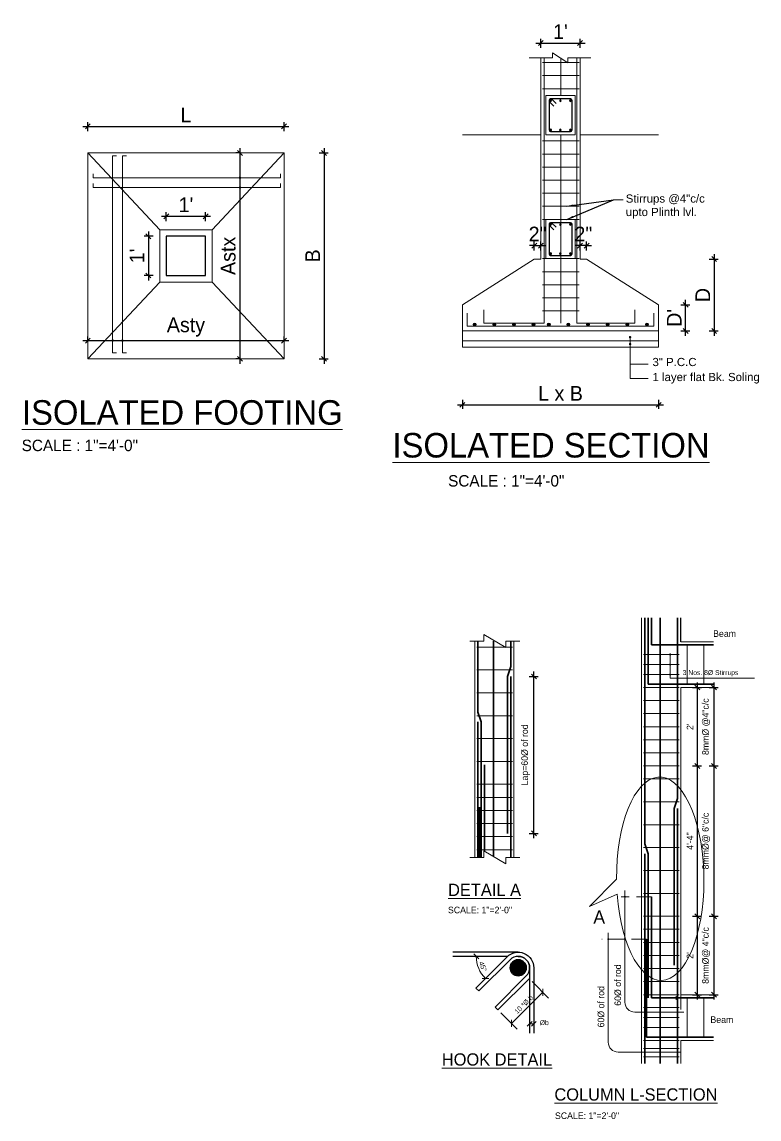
# Model space of a CAD drawing. Header units: inches. Extents: x 28835 to 36795, y -18828 to -9750.
# Drawn here: x 33935 to 34160.4, y -10940.6 to -10604.9 of the extents above; entities that cross this region are included whole.
import ezdxf

# ---------------------------------------------------------------- set-up
doc = ezdxf.new("R2010")
doc.units = ezdxf.units.IN
doc.header["$LTSCALE"] = 12
doc.header["$MEASUREMENT"] = 0
doc.linetypes.add('DASHED', pattern=[0.75, 0.5, -0.25])
for name, color, linetype, lineweight in [('Bars', 10, 'Continuous', 35), ('binder', 32, 'Continuous', 13), ('dim', 85, 'Continuous', 9), ('dim_detail', 7, 'Continuous', 9), ('DIMENSION', 6, 'Continuous', 9), ('pillar', 250, 'Continuous', 30), ('RCC BAR', 7, 'Continuous', 25), ('s basic', 62, 'Continuous', 18), ('st-column', 7, 'Continuous', 30), ('st_reinforcement', 22, 'Continuous', 30), ('Steel', 10, 'Continuous', 20), ('Struc_Reinforcement', 10, 'Continuous', 35), ('Struc_Surface line', 7, 'Continuous', 20), ('Text', 7, 'Continuous', 5)]:
    doc.layers.add(name, color=color, linetype=linetype, lineweight=lineweight)
doc.styles.add('dimtext', font='arial.ttf', dxfattribs={"height": 8})
doc.styles.add('KBS', font='GOTHIC.TTF')
doc.styles.add('ordinary', font='GOTHIC.TTF')
doc.styles.add('prajwal', font='GOTHIC.TTF', dxfattribs={"height": 5})
doc.dimstyles.new('24', dxfattribs={"dimscale": 2, "dimtxt": 0.75, "dimasz": 0.75, "dimexe": 1.25, "dimexo": 3, "dimgap": 0.3, "dimtad": 1, "dimdec": 0, "dimzin": 11, "dimdsep": 46, "dimlunit": 3, "dimtxsty": 'ordinary', "dimblk": 'OBLIQUE', "dimcen": 0.09, "dimclrd": 256, "dimclre": 256, "dimclrt": 256, "dimadec": 1, "dimazin": 2, "dimtfac": 1, "dimtdec": 0, "dimtix": 1, "dimtmove": 2, "dimatfit": 3, "dimldrblk": 'ARROW', "dimfxl": 1, "dimtolj": 1, "dimtzin": 0, "dimlwd": 5, "dimlwe": 5, "dimarcsym": 0})
doc.dimstyles.new('KBS', dxfattribs={"dimtxt": 3, "dimasz": 3, "dimexe": 3, "dimexo": 4, "dimgap": 2.09, "dimtad": 1, "dimdec": 0, "dimzin": 3, "dimdsep": 46, "dimlunit": 3, "dimtxsty": 'KBS', "dimblk": 'OBLIQUE', "dimcen": 5, "dimaunit": 1, "dimadec": 3, "dimazin": 1, "dimtfac": 1, "dimtdec": 0, "dimtix": 1, "dimtmove": 1, "dimatfit": 3, "dimfxl": 1, "dimtolj": 1, "dimtzin": 0, "dimarcsym": 0})
doc.dimstyles.new('scale4', dxfattribs={"dimscale": 0.5, "dimtxt": 9, "dimasz": 3, "dimexe": 2.5, "dimexo": 3, "dimgap": 2.5, "dimtad": 1, "dimdec": 0, "dimzin": 0, "dimdsep": 46, "dimlunit": 4, "dimtxsty": 'KBS', "dimblk": 'OBLIQUE', "dimcen": 0.09, "dimdle": 3, "dimclrt": 256, "dimadec": 0, "dimazin": 0, "dimtfac": 1, "dimtdec": 0, "dimtix": 1, "dimtmove": 0, "dimatfit": 3, "dimldrblk": 'OBLIQUE', "dimfxl": 3, "dimfxlon": 1, "dimtolj": 1, "dimtzin": 0, "dimarcsym": 0})

# ---------------------------------------------------------------- blocks, each defined once
blk = doc.blocks.new('_Oblique')
at = {"color": 0, "linetype": 'ByBlock', "lineweight": -2}
blk.add_line((-0.5, -0.5), (0.5, 0.5), dxfattribs=at)
blk = doc.blocks.new('*D461')
at = {"layer": 'Defpoints', "color": 0, "ltscale": 5, "transparency": 16777216}
for p in [(34141.51, -10832.53), (34146.6, -10832.53), (34141.51, -10878.53)]:
    blk.add_point(p, dxfattribs=at)
at = {"layer": 'dim', "color": 0, "lineweight": -2, "ltscale": 5, "transparency": 16777216}
for p, q in [((34146.6, -10880.03), (34146.6, -10831.03)), ((34145.1, -10832.53), (34147.85, -10832.53)), ((34145.1, -10878.53), (34147.85, -10878.53))]:
    blk.add_line(p, q, dxfattribs=at)
at = {"layer": 'dim', "color": 0, "lineweight": -2, "ltscale": 5, "transparency": 16777216, "xscale": 1.5, "yscale": 1.5, "zscale": 1.5}
for p, rotation in [((34146.6, -10832.53), 90), ((34146.6, -10878.53), 270)]:
    blk.add_blockref('_Oblique', p, dxfattribs=dict(at, rotation=rotation))
at = {"layer": 'dim', "ltscale": 5, "transparency": 16777216, "insert": (34144.16, -10855.53), "char_height": 2, "attachment_point": 5, "rotation": 90, "style": 'KBS'}
blk.add_mtext('\\A1;8mm%%c@ 6"c/c', dxfattribs=at)
blk = doc.blocks.new('*D462')
at = {"layer": 'Defpoints', "color": 0, "ltscale": 5, "transparency": 16777216}
for p in [(34136.42, -10832.53), (34141.51, -10832.53), (34136.42, -10878.53)]:
    blk.add_point(p, dxfattribs=at)
at = {"layer": 'dim', "color": 0, "lineweight": -2, "ltscale": 5, "transparency": 16777216}
for p, q in [((34141.51, -10880.03), (34141.51, -10831.03)), ((34140.01, -10832.53), (34142.76, -10832.53)), ((34140.01, -10878.53), (34142.76, -10878.53))]:
    blk.add_line(p, q, dxfattribs=at)
at = {"layer": 'dim', "color": 0, "lineweight": -2, "ltscale": 5, "transparency": 16777216, "xscale": 1.5, "yscale": 1.5, "zscale": 1.5}
for p, rotation in [((34141.51, -10832.53), 90), ((34141.51, -10878.53), 270)]:
    blk.add_blockref('_Oblique', p, dxfattribs=dict(at, rotation=rotation))
at = {"layer": 'dim', "ltscale": 5, "transparency": 16777216, "insert": (34139.23, -10855.53), "char_height": 2, "attachment_point": 5, "rotation": 90, "style": 'KBS'}
blk.add_mtext('\\A1;4\'-4"', dxfattribs=at)
blk = doc.blocks.new('*D478')
at = {"layer": 'Defpoints', "color": 0, "ltscale": 5, "transparency": 16777216}
for p in [(34141.51, -10878.53), (34146.6, -10878.53), (34141.51, -10902.53)]:
    blk.add_point(p, dxfattribs=at)
at = {"layer": 'dim', "color": 0, "lineweight": -2, "ltscale": 5, "transparency": 16777216}
for p, q in [((34145.1, -10878.53), (34147.85, -10878.53)), ((34146.6, -10904.03), (34146.6, -10877.03)), ((34145.1, -10902.53), (34147.85, -10902.53))]:
    blk.add_line(p, q, dxfattribs=at)
at = {"layer": 'dim', "color": 0, "lineweight": -2, "ltscale": 5, "transparency": 16777216, "xscale": 1.5, "yscale": 1.5, "zscale": 1.5}
for p, rotation in [((34146.6, -10878.53), 90), ((34146.6, -10902.53), 270)]:
    blk.add_blockref('_Oblique', p, dxfattribs=dict(at, rotation=rotation))
at = {"layer": 'dim', "ltscale": 5, "transparency": 16777216, "insert": (34144.16, -10890.53), "char_height": 2, "attachment_point": 5, "rotation": 90, "style": 'KBS'}
blk.add_mtext('\\A1;8mm%%c@ 4"c/c', dxfattribs=at)
blk = doc.blocks.new('*D479')
at = {"layer": 'Defpoints', "color": 0, "ltscale": 5, "transparency": 16777216}
for p in [(34136.42, -10878.53), (34141.51, -10878.53), (34136.42, -10902.53)]:
    blk.add_point(p, dxfattribs=at)
at = {"layer": 'dim', "color": 0, "lineweight": -2, "ltscale": 5, "transparency": 16777216}
for p, q in [((34140.01, -10878.53), (34142.76, -10878.53)), ((34141.51, -10904.03), (34141.51, -10877.03)), ((34140.01, -10902.53), (34142.76, -10902.53))]:
    blk.add_line(p, q, dxfattribs=at)
at = {"layer": 'dim', "color": 0, "lineweight": -2, "ltscale": 5, "transparency": 16777216, "xscale": 1.5, "yscale": 1.5, "zscale": 1.5}
for p, rotation in [((34141.51, -10878.53), 90), ((34141.51, -10902.53), 270)]:
    blk.add_blockref('_Oblique', p, dxfattribs=dict(at, rotation=rotation))
at = {"layer": 'dim', "ltscale": 5, "transparency": 16777216, "insert": (34139.23, -10890.53), "char_height": 2, "attachment_point": 5, "rotation": 90, "style": 'KBS'}
blk.add_mtext("\\A1;2'", dxfattribs=at)
blk = doc.blocks.new('*D480')
at = {"layer": 'Defpoints', "color": 0, "ltscale": 5, "transparency": 16777216}
for p in [(34141.51, -10808.53), (34146.6, -10808.53), (34141.51, -10832.53)]:
    blk.add_point(p, dxfattribs=at)
at = {"layer": 'dim', "color": 0, "lineweight": -2, "ltscale": 5, "transparency": 16777216}
for p, q in [((34145.1, -10808.53), (34147.85, -10808.53)), ((34146.6, -10834.03), (34146.6, -10807.03)), ((34145.1, -10832.53), (34147.85, -10832.53))]:
    blk.add_line(p, q, dxfattribs=at)
at = {"layer": 'dim', "color": 0, "lineweight": -2, "ltscale": 5, "transparency": 16777216, "xscale": 1.5, "yscale": 1.5, "zscale": 1.5}
for p, rotation in [((34146.6, -10808.53), 90), ((34146.6, -10832.53), 270)]:
    blk.add_blockref('_Oblique', p, dxfattribs=dict(at, rotation=rotation))
at = {"layer": 'dim', "ltscale": 5, "transparency": 16777216, "insert": (34144.16, -10820.53), "char_height": 2, "attachment_point": 5, "rotation": 90, "style": 'KBS'}
blk.add_mtext('\\A1;8mm%%C @4"c/c', dxfattribs=at)
blk = doc.blocks.new('*D481')
at = {"layer": 'Defpoints', "color": 0, "ltscale": 5, "transparency": 16777216}
for p in [(34136.42, -10808.53), (34141.51, -10808.53), (34136.42, -10832.53)]:
    blk.add_point(p, dxfattribs=at)
at = {"layer": 'dim', "color": 0, "lineweight": -2, "ltscale": 5, "transparency": 16777216}
for p, q in [((34140.01, -10808.53), (34142.76, -10808.53)), ((34141.51, -10834.03), (34141.51, -10807.03)), ((34140.01, -10832.53), (34142.76, -10832.53))]:
    blk.add_line(p, q, dxfattribs=at)
at = {"layer": 'dim', "color": 0, "lineweight": -2, "ltscale": 5, "transparency": 16777216, "xscale": 1.5, "yscale": 1.5, "zscale": 1.5}
for p, rotation in [((34141.51, -10808.53), 90), ((34141.51, -10832.53), 270)]:
    blk.add_blockref('_Oblique', p, dxfattribs=dict(at, rotation=rotation))
at = {"layer": 'dim', "ltscale": 5, "transparency": 16777216, "insert": (34139.23, -10820.53), "char_height": 2, "attachment_point": 5, "rotation": 90, "style": 'KBS'}
blk.add_mtext("\\A1;2'", dxfattribs=at)
blk = doc.blocks.new('*D482')
at = {"layer": 'Defpoints', "color": 0, "ltscale": 5, "transparency": 16777216}
for p in [(34085.4, -10805.16), (34091.53, -10805.16), (34085.4, -10853.16)]:
    blk.add_point(p, dxfattribs=at)
at = {"layer": 'dim', "color": 0, "lineweight": -2, "ltscale": 5, "transparency": 16777216}
for p, q in [((34090.03, -10805.16), (34092.78, -10805.16)), ((34091.53, -10854.66), (34091.53, -10803.66)), ((34090.03, -10853.16), (34092.78, -10853.16))]:
    blk.add_line(p, q, dxfattribs=at)
at = {"layer": 'dim', "color": 0, "lineweight": -2, "ltscale": 5, "transparency": 16777216, "xscale": 1.5, "yscale": 1.5, "zscale": 1.5}
for p, rotation in [((34091.53, -10805.16), 90), ((34091.53, -10853.16), 270)]:
    blk.add_blockref('_Oblique', p, dxfattribs=dict(at, rotation=rotation))
at = {"layer": 'dim', "ltscale": 5, "transparency": 16777216, "insert": (34088.97, -10829.16), "char_height": 2, "attachment_point": 5, "rotation": 90, "style": 'KBS'}
blk.add_mtext('\\A1;Lap=60%%C of rod', dxfattribs=at)
blk = doc.blocks.new('*D483')
at = {"layer": 'Defpoints', "color": 0, "ltscale": 1000, "transparency": 16777216}
for p in [(34066.69, -10890.8), (34083.34, -10890.92), (34083.47, -10890.8), (34074.22, -10893.28), (34073.79, -10900.48)]:
    blk.add_point(p, dxfattribs=at)
at = {"layer": 'dim_detail', "lineweight": 5, "ltscale": 1000, "transparency": 16777216}
blk.add_arc((34083.47, -10890.8), 9.58, 180, 225, dxfattribs=at)
at = {"layer": 'dim_detail', "lineweight": 5, "ltscale": 1000, "transparency": 16777216, "xscale": 1.5, "yscale": 1.5, "zscale": 1.5}
for p, rotation in [((34073.89, -10890.8), 90.00000000000914), ((34076.7, -10897.57), 315.0000000003417)]:
    blk.add_blockref('_Oblique', p, dxfattribs=dict(at, rotation=rotation))
at = {"layer": 'dim_detail', "ltscale": 1000, "transparency": 16777216, "insert": (34075.9, -10893.93), "char_height": 1.5, "attachment_point": 5, "rotation": 292.5, "style": 'ordinary'}
blk.add_mtext('\\A1;45°', dxfattribs=at)
blk = doc.blocks.new('ARROW')
blk = doc.blocks.new('*D484')
at = {"layer": 'Defpoints', "color": 0, "ltscale": 1000, "transparency": 16777216}
for p in [(34086.71, -10894.29), (34077.16, -10903.84), (34084.64, -10911.33)]:
    blk.add_point(p, dxfattribs=at)
at = {"layer": 'dim_detail', "lineweight": 5, "ltscale": 1000, "transparency": 16777216}
for p, q in [((34090.95, -10898.53), (34095.97, -10903.55)), ((34094.2, -10901.78), (34084.64, -10911.33)), ((34081.4, -10908.09), (34086.41, -10913.1))]:
    blk.add_line(p, q, dxfattribs=at)
at = {"layer": 'dim_detail', "lineweight": 5, "ltscale": 1000, "transparency": 16777216, "xscale": 1.5, "yscale": 1.5, "zscale": 1.5}
for p, rotation in [((34094.2, -10901.78), 45.00000000034908), ((34084.64, -10911.33), 225.0000000003491)]:
    blk.add_blockref('_Oblique', p, dxfattribs=dict(at, rotation=rotation))
at = {"layer": 'dim_detail', "ltscale": 1000, "transparency": 16777216, "insert": (34088.41, -10905.54), "char_height": 1.5, "attachment_point": 5, "rotation": 45, "style": 'ordinary'}
blk.add_mtext('\\A1;10 *%%C b', dxfattribs=at)
blk = doc.blocks.new('*D485')
at = {"layer": 'Defpoints', "color": 0, "transparency": 16777216}
for p in [(34090.2, -10911.43), (34090.2, -10913.65), (34091.47, -10913.65)]:
    blk.add_point(p, dxfattribs=at)
at = {"layer": 'dim_detail', "lineweight": 5, "transparency": 16777216}
for p, q in [((34090.2, -10907.65), (34090.2, -10908.93)), ((34091.47, -10907.65), (34091.47, -10908.93)), ((34091.47, -10911.43), (34090.2, -10911.43))]:
    blk.add_line(p, q, dxfattribs=at)
at = {"layer": 'dim_detail', "lineweight": 5, "transparency": 16777216, "xscale": 1.5, "yscale": 1.5, "zscale": 1.5, "rotation": 180}
blk.add_blockref('_Oblique', (34090.2, -10911.43), dxfattribs=at)
at = {"layer": 'dim_detail', "lineweight": 5, "transparency": 16777216, "xscale": 1.5, "yscale": 1.5, "zscale": 1.5}
blk.add_blockref('_Oblique', (34091.47, -10911.43), dxfattribs=at)
at = {"layer": 'dim_detail', "transparency": 16777216, "insert": (34094.67, -10911.11), "char_height": 1.5, "attachment_point": 5, "style": 'ordinary'}
blk.add_mtext('\\A1;%%cb', dxfattribs=at)
blk = doc.blocks.new('*D486')
at = {"layer": 'Defpoints', "color": 0, "ltscale": 5, "transparency": 16777216}
for p in [(34015.1, -10644.98), (34015.1, -10707.98), (34027.35, -10707.98)]:
    blk.add_point(p, dxfattribs=at)
at = {"layer": 'dim', "color": 0, "lineweight": -2, "ltscale": 5, "transparency": 16777216}
for p, q in [((34027.35, -10643.48), (34027.35, -10709.48)), ((34025.85, -10644.98), (34028.6, -10644.98)), ((34025.85, -10707.98), (34028.6, -10707.98))]:
    blk.add_line(p, q, dxfattribs=at)
at = {"layer": 'dim', "color": 0, "lineweight": -2, "ltscale": 5, "transparency": 16777216, "xscale": 1.5, "yscale": 1.5, "zscale": 1.5}
for p, rotation in [((34027.35, -10644.98), 90), ((34027.35, -10707.98), 270)]:
    blk.add_blockref('_Oblique', p, dxfattribs=dict(at, rotation=rotation))
at = {"layer": 'dim', "ltscale": 5, "transparency": 16777216, "insert": (34023.85, -10676.48), "char_height": 4.5, "attachment_point": 5, "rotation": 90, "style": 'KBS'}
blk.add_mtext('\\A1;B', dxfattribs=at)
blk = doc.blocks.new('*D487')
at = {"layer": 'Defpoints', "color": 0, "ltscale": 5, "transparency": 16777216}
for p in [(34015.1, -10636.85), (33955.1, -10644.98), (34015.1, -10644.98)]:
    blk.add_point(p, dxfattribs=at)
at = {"layer": 'dim', "color": 0, "lineweight": -2, "ltscale": 5, "transparency": 16777216}
for p, q in [((33953.6, -10636.85), (34016.6, -10636.85)), ((33955.1, -10638.35), (33955.1, -10635.6)), ((34015.1, -10638.35), (34015.1, -10635.6))]:
    blk.add_line(p, q, dxfattribs=at)
at = {"layer": 'dim', "color": 0, "lineweight": -2, "ltscale": 5, "transparency": 16777216, "xscale": 1.5, "yscale": 1.5, "zscale": 1.5, "rotation": 180}
blk.add_blockref('_Oblique', (33955.1, -10636.85), dxfattribs=at)
at = {"layer": 'dim', "color": 0, "lineweight": -2, "ltscale": 5, "transparency": 16777216, "xscale": 1.5, "yscale": 1.5, "zscale": 1.5}
blk.add_blockref('_Oblique', (34015.1, -10636.85), dxfattribs=at)
at = {"layer": 'dim', "ltscale": 5, "transparency": 16777216, "insert": (33985.1, -10633.35), "char_height": 4.5, "attachment_point": 5, "style": 'KBS'}
blk.add_mtext('\\A1;L', dxfattribs=at)
blk = doc.blocks.new('*D466')
at = {"layer": 'Defpoints', "color": 0, "ltscale": 5, "transparency": 16777216}
for p in [(33991.1, -10664.35), (33979.1, -10668.48), (33991.1, -10668.48)]:
    blk.add_point(p, dxfattribs=at)
at = {"layer": 'dim', "color": 0, "lineweight": -2, "ltscale": 5, "transparency": 16777216}
for p, q in [((33977.6, -10664.35), (33992.6, -10664.35)), ((33979.1, -10665.85), (33979.1, -10663.1)), ((33991.1, -10665.85), (33991.1, -10663.1))]:
    blk.add_line(p, q, dxfattribs=at)
at = {"layer": 'dim', "color": 0, "lineweight": -2, "ltscale": 5, "transparency": 16777216, "xscale": 1.5, "yscale": 1.5, "zscale": 1.5, "rotation": 180}
blk.add_blockref('_Oblique', (33979.1, -10664.35), dxfattribs=at)
at = {"layer": 'dim', "color": 0, "lineweight": -2, "ltscale": 5, "transparency": 16777216, "xscale": 1.5, "yscale": 1.5, "zscale": 1.5}
blk.add_blockref('_Oblique', (33991.1, -10664.35), dxfattribs=at)
at = {"layer": 'dim', "ltscale": 5, "transparency": 16777216, "insert": (33985.1, -10660.85), "char_height": 4.5, "attachment_point": 5, "style": 'KBS'}
blk.add_mtext("\\A1;1'", dxfattribs=at)
blk = doc.blocks.new('*D467')
at = {"layer": 'Defpoints', "color": 0, "ltscale": 5, "transparency": 16777216}
for p in [(33977.1, -10670.48), (33973.62, -10682.48), (33977.1, -10682.48)]:
    blk.add_point(p, dxfattribs=at)
at = {"layer": 'dim', "color": 0, "lineweight": -2, "ltscale": 5, "transparency": 16777216}
for p, q in [((33975.12, -10670.48), (33972.37, -10670.48)), ((33973.62, -10668.98), (33973.62, -10683.98)), ((33975.12, -10682.48), (33972.37, -10682.48))]:
    blk.add_line(p, q, dxfattribs=at)
at = {"layer": 'dim', "color": 0, "lineweight": -2, "ltscale": 5, "transparency": 16777216, "xscale": 1.5, "yscale": 1.5, "zscale": 1.5}
for p, rotation in [((33973.62, -10670.48), 90), ((33973.62, -10682.48), 270)]:
    blk.add_blockref('_Oblique', p, dxfattribs=dict(at, rotation=rotation))
at = {"layer": 'dim', "ltscale": 5, "transparency": 16777216, "insert": (33970.12, -10676.48), "char_height": 4.5, "attachment_point": 5, "rotation": 90, "style": 'KBS'}
blk.add_mtext("\\A1;1'", dxfattribs=at)
blk = doc.blocks.new('*D468')
at = {"layer": 'Defpoints', "color": 0, "ltscale": 5, "transparency": 16777216}
for p in [(34001.61, -10644.98), (34001.61, -10707.98), (34001.61, -10707.98)]:
    blk.add_point(p, dxfattribs=at)
at = {"layer": 'dim', "color": 0, "lineweight": -2, "ltscale": 5, "transparency": 16777216}
for p, q in [((34001.61, -10643.48), (34001.61, -10709.48)), ((34001.61, -10644.98), (34000.36, -10644.98)), ((34001.61, -10707.98), (34000.36, -10707.98))]:
    blk.add_line(p, q, dxfattribs=at)
at = {"layer": 'dim', "color": 0, "lineweight": -2, "ltscale": 5, "transparency": 16777216, "xscale": 1.5, "yscale": 1.5, "zscale": 1.5}
for p, rotation in [((34001.61, -10644.98), 90), ((34001.61, -10707.98), 270)]:
    blk.add_blockref('_Oblique', p, dxfattribs=dict(at, rotation=rotation))
at = {"layer": 'dim', "ltscale": 5, "transparency": 16777216, "insert": (33998.03, -10676.48), "char_height": 4.5, "attachment_point": 5, "rotation": 90, "style": 'KBS'}
blk.add_mtext('\\A1;Astx', dxfattribs=at)
blk = doc.blocks.new('*D469')
at = {"layer": 'Defpoints', "color": 0, "ltscale": 5, "transparency": 16777216}
for p in [(33955.1, -10702.39), (34015.1, -10702.39), (34015.1, -10702.39)]:
    blk.add_point(p, dxfattribs=at)
at = {"layer": 'dim', "color": 0, "lineweight": -2, "ltscale": 5, "transparency": 16777216}
for p, q in [((33955.1, -10702.39), (33955.1, -10701.14)), ((34015.1, -10702.39), (34015.1, -10701.14)), ((33953.6, -10702.39), (34016.6, -10702.39))]:
    blk.add_line(p, q, dxfattribs=at)
at = {"layer": 'dim', "color": 0, "lineweight": -2, "ltscale": 5, "transparency": 16777216, "xscale": 1.5, "yscale": 1.5, "zscale": 1.5, "rotation": 180}
blk.add_blockref('_Oblique', (33955.1, -10702.39), dxfattribs=at)
at = {"layer": 'dim', "color": 0, "lineweight": -2, "ltscale": 5, "transparency": 16777216, "xscale": 1.5, "yscale": 1.5, "zscale": 1.5}
blk.add_blockref('_Oblique', (34015.1, -10702.39), dxfattribs=at)
at = {"layer": 'dim', "ltscale": 5, "transparency": 16777216, "insert": (33985.1, -10698.25), "char_height": 4.5, "attachment_point": 5, "style": 'KBS'}
blk.add_mtext('\\A1;Asty', dxfattribs=at)
blk = doc.blocks.new('*D470')
at = {"layer": 'Defpoints', "color": 0, "ltscale": 5, "transparency": 16777216}
for p in [(34105.63, -10611.36), (34093.63, -10615.84), (34105.63, -10615.84)]:
    blk.add_point(p, dxfattribs=at)
at = {"layer": 'dim', "color": 0, "lineweight": -2, "ltscale": 5, "transparency": 16777216}
for p, q in [((34093.63, -10612.86), (34093.63, -10610.11)), ((34105.63, -10612.86), (34105.63, -10610.11)), ((34092.13, -10611.36), (34107.13, -10611.36))]:
    blk.add_line(p, q, dxfattribs=at)
at = {"layer": 'dim', "color": 0, "lineweight": -2, "ltscale": 5, "transparency": 16777216, "xscale": 1.5, "yscale": 1.5, "zscale": 1.5, "rotation": 180}
blk.add_blockref('_Oblique', (34093.63, -10611.36), dxfattribs=at)
at = {"layer": 'dim', "color": 0, "lineweight": -2, "ltscale": 5, "transparency": 16777216, "xscale": 1.5, "yscale": 1.5, "zscale": 1.5}
blk.add_blockref('_Oblique', (34105.63, -10611.36), dxfattribs=at)
at = {"layer": 'dim', "ltscale": 5, "transparency": 16777216, "insert": (34099.63, -10607.86), "char_height": 4.5, "attachment_point": 5, "style": 'KBS'}
blk.add_mtext("\\A1;1'", dxfattribs=at)
blk = doc.blocks.new('*D471')
at = {"layer": 'Defpoints', "color": 0, "ltscale": 5, "transparency": 16777216}
for p in [(34129.63, -10691.46), (34137.91, -10691.46), (34129.63, -10699.46)]:
    blk.add_point(p, dxfattribs=at)
at = {"layer": 'dim', "color": 0, "lineweight": -2, "ltscale": 5, "transparency": 16777216}
for p, q in [((34137.91, -10700.96), (34137.91, -10689.96)), ((34136.41, -10691.46), (34139.16, -10691.46)), ((34136.41, -10699.46), (34139.16, -10699.46))]:
    blk.add_line(p, q, dxfattribs=at)
at = {"layer": 'dim', "color": 0, "lineweight": -2, "ltscale": 5, "transparency": 16777216, "xscale": 1.5, "yscale": 1.5, "zscale": 1.5}
for p, rotation in [((34137.91, -10691.46), 90), ((34137.91, -10699.46), 270)]:
    blk.add_blockref('_Oblique', p, dxfattribs=dict(at, rotation=rotation))
at = {"layer": 'dim', "ltscale": 5, "transparency": 16777216, "insert": (34134.41, -10695.46), "char_height": 4.5, "attachment_point": 5, "rotation": 90, "style": 'KBS'}
blk.add_mtext("\\A1;D'", dxfattribs=at)
blk = doc.blocks.new('*D472')
at = {"layer": 'Defpoints', "color": 0, "ltscale": 5, "transparency": 16777216}
for p in [(34129.61, -10677.46), (34129.63, -10699.46), (34146.64, -10699.46)]:
    blk.add_point(p, dxfattribs=at)
at = {"layer": 'dim', "color": 0, "lineweight": -2, "ltscale": 5, "transparency": 16777216}
for p, q in [((34145.14, -10677.46), (34147.89, -10677.46)), ((34146.64, -10675.96), (34146.64, -10700.96)), ((34145.14, -10699.46), (34147.89, -10699.46))]:
    blk.add_line(p, q, dxfattribs=at)
at = {"layer": 'dim', "color": 0, "lineweight": -2, "ltscale": 5, "transparency": 16777216, "xscale": 1.5, "yscale": 1.5, "zscale": 1.5}
for p, rotation in [((34146.64, -10677.46), 90), ((34146.64, -10699.46), 270)]:
    blk.add_blockref('_Oblique', p, dxfattribs=dict(at, rotation=rotation))
at = {"layer": 'dim', "ltscale": 5, "transparency": 16777216, "insert": (34143.14, -10688.46), "char_height": 4.5, "attachment_point": 5, "rotation": 90, "style": 'KBS'}
blk.add_mtext('\\A1;D', dxfattribs=at)
blk = doc.blocks.new('*D473')
at = {"layer": 'Defpoints', "color": 0, "ltscale": 5, "transparency": 16777216}
for p in [(34069.63, -10704.46), (34129.63, -10704.46), (34129.63, -10722.06)]:
    blk.add_point(p, dxfattribs=at)
at = {"layer": 'dim', "color": 0, "lineweight": -2, "ltscale": 5, "transparency": 16777216}
for p, q in [((34069.63, -10720.56), (34069.63, -10723.31)), ((34129.63, -10720.56), (34129.63, -10723.31)), ((34068.13, -10722.06), (34131.13, -10722.06))]:
    blk.add_line(p, q, dxfattribs=at)
at = {"layer": 'dim', "color": 0, "lineweight": -2, "ltscale": 5, "transparency": 16777216, "xscale": 1.5, "yscale": 1.5, "zscale": 1.5, "rotation": 180}
blk.add_blockref('_Oblique', (34069.63, -10722.06), dxfattribs=at)
at = {"layer": 'dim', "color": 0, "lineweight": -2, "ltscale": 5, "transparency": 16777216, "xscale": 1.5, "yscale": 1.5, "zscale": 1.5}
blk.add_blockref('_Oblique', (34129.63, -10722.06), dxfattribs=at)
at = {"layer": 'dim', "ltscale": 5, "transparency": 16777216, "insert": (34099.63, -10718.55), "char_height": 4.5, "attachment_point": 5, "style": 'KBS'}
blk.add_mtext('\\A1;L x B', dxfattribs=at)
blk = doc.blocks.new('*D474')
at = {"layer": 'Defpoints', "color": 0, "ltscale": 5, "transparency": 16777216}
for p in [(34105.63, -10673.35), (34105.63, -10677.46), (34107.63, -10677.46)]:
    blk.add_point(p, dxfattribs=at)
at = {"layer": 'dim', "color": 0, "lineweight": -2, "ltscale": 5, "transparency": 16777216}
for p, q in [((34105.63, -10673.35), (34104.13, -10673.35)), ((34105.63, -10674.85), (34105.63, -10672.1)), ((34107.63, -10673.35), (34105.63, -10673.35)), ((34107.63, -10674.85), (34107.63, -10672.1)), ((34107.63, -10673.35), (34109.13, -10673.35))]:
    blk.add_line(p, q, dxfattribs=at)
at = {"layer": 'dim', "color": 0, "lineweight": -2, "ltscale": 5, "transparency": 16777216, "xscale": 1.5, "yscale": 1.5, "zscale": 1.5}
blk.add_blockref('_Oblique', (34105.63, -10673.35), dxfattribs=at)
at = {"layer": 'dim', "color": 0, "lineweight": -2, "ltscale": 5, "transparency": 16777216, "xscale": 1.5, "yscale": 1.5, "zscale": 1.5, "rotation": 180}
blk.add_blockref('_Oblique', (34107.63, -10673.35), dxfattribs=at)
at = {"layer": 'dim', "ltscale": 5, "transparency": 16777216, "insert": (34106.63, -10669.8), "char_height": 4.5, "attachment_point": 5, "style": 'KBS'}
blk.add_mtext('\\A1;2"', dxfattribs=at)
blk = doc.blocks.new('*D475')
at = {"layer": 'Defpoints', "color": 0, "ltscale": 5, "transparency": 16777216}
for p in [(34093.63, -10673.35), (34091.63, -10677.46), (34093.63, -10677.46)]:
    blk.add_point(p, dxfattribs=at)
at = {"layer": 'dim', "color": 0, "lineweight": -2, "ltscale": 5, "transparency": 16777216}
for p, q in [((34091.63, -10673.35), (34090.13, -10673.35)), ((34091.63, -10674.85), (34091.63, -10672.1)), ((34091.63, -10673.35), (34093.63, -10673.35)), ((34093.63, -10674.85), (34093.63, -10672.1)), ((34093.63, -10673.35), (34095.13, -10673.35))]:
    blk.add_line(p, q, dxfattribs=at)
at = {"layer": 'dim', "color": 0, "lineweight": -2, "ltscale": 5, "transparency": 16777216, "xscale": 1.5, "yscale": 1.5, "zscale": 1.5}
blk.add_blockref('_Oblique', (34091.63, -10673.35), dxfattribs=at)
at = {"layer": 'dim', "color": 0, "lineweight": -2, "ltscale": 5, "transparency": 16777216, "xscale": 1.5, "yscale": 1.5, "zscale": 1.5, "rotation": 180}
blk.add_blockref('_Oblique', (34093.63, -10673.35), dxfattribs=at)
at = {"layer": 'dim', "ltscale": 5, "transparency": 16777216, "insert": (34092.63, -10669.8), "char_height": 4.5, "attachment_point": 5, "style": 'KBS'}
blk.add_mtext('\\A1;2"', dxfattribs=at)

msp = doc.modelspace()

# ---------------------------------------------------------------- hatches: boundary and pattern name
at = {"layer": 'Steel', "ltscale": 20}
for points in [[(34073.86, -10697.49, 1), (34072.92, -10697.49, 1)], [(34079.86, -10697.49, 1), (34078.92, -10697.49, 1)], [(34085.86, -10697.49, 1), (34084.92, -10697.49, 1)], [(34091.86, -10697.49, 1), (34090.92, -10697.49, 1)], [(34096.53, -10697.49, 1), (34095.59, -10697.49, 1)], [(34102.53, -10697.49, 1), (34101.59, -10697.49, 1)], [(34108.53, -10697.49, 1), (34107.59, -10697.49, 1)], [(34114.53, -10697.49, 1), (34113.59, -10697.49, 1)], [(34120.53, -10697.49, 1), (34119.59, -10697.49, 1)], [(34126.53, -10697.49, 1), (34125.59, -10697.49, 1)]]:
    msp.add_hatch(color=256, dxfattribs=at).paths.add_polyline_path(points)

# ---------------------------------------------------------------- linework, layer by layer
at = {"ltscale": 2}
msp.add_line((34136.42, -10794.53), (34136.42, -10787.19), dxfattribs=at)
at = {"layer": 'Bars', "const_width": 2.44}
msp.add_lwpolyline([(34087.93, -10894.29, -1), (34085.49, -10894.29, -1)], format="xyb", close=True, dxfattribs=at)
at = {"layer": 'Bars'}
msp.add_circle((34086.71, -10894.29), 2.44, dxfattribs=at)
at = {"layer": 'binder', "ltscale": 3}
for p, q in [((34084.92, -10796.16), (34074.02, -10796.16)), ((34135.95, -10798.46), (34125.04, -10798.46)), ((34138.42, -10795.53), (34138.42, -10807.53)), ((34143.42, -10795.53), (34143.42, -10807.53)), ((34135.95, -10801.53), (34125.04, -10801.53)), ((34084.92, -10803.16), (34074.02, -10803.16)), ((34135.95, -10804.6), (34125.04, -10804.6)), ((34135.95, -10808.53), (34125.04, -10808.53)), ((34084.92, -10810.16), (34074.02, -10810.16)), ((34135.95, -10812.53), (34125.04, -10812.53)), ((34084.92, -10817.16), (34074.02, -10817.16)), ((34135.95, -10816.53), (34125.04, -10816.53)), ((34135.95, -10820.53), (34125.04, -10820.53)), ((34084.92, -10824.16), (34074.02, -10824.16)), ((34135.95, -10824.53), (34125.04, -10824.53)), ((34135.95, -10828.53), (34125.04, -10828.53)), ((34084.92, -10831.16), (34074.02, -10831.16)), ((34135.95, -10832.53), (34125.04, -10832.53)), ((34084.92, -10838.16), (34074.02, -10838.16)), ((34135.95, -10836.53), (34125.04, -10836.53)), ((34084.92, -10842.16), (34074.02, -10842.16)), ((34135.95, -10843.53), (34125.04, -10843.53)), ((34084.92, -10846.16), (34074.02, -10846.16)), ((34084.92, -10850.16), (34074.02, -10850.16)), ((34135.95, -10850.53), (34125.04, -10850.53)), ((34084.92, -10854.16), (34074.02, -10854.16)), ((34084.92, -10858.16), (34074.02, -10858.16)), ((34135.95, -10857.53), (34125.04, -10857.53)), ((34135.95, -10864.53), (34125.04, -10864.53)), ((34135.95, -10871.53), (34125.04, -10871.53)), ((34135.95, -10878.53), (34125.04, -10878.53)), ((34135.95, -10882.53), (34125.04, -10882.53)), ((34135.95, -10886.53), (34125.04, -10886.53)), ((34135.95, -10890.53), (34125.04, -10890.53)), ((34135.95, -10894.53), (34125.04, -10894.53)), ((34135.95, -10898.53), (34125.04, -10898.53)), ((34135.95, -10902.53), (34125.04, -10902.53)), ((34138.42, -10903.53), (34138.42, -10915.53)), ((34143.42, -10903.53), (34143.42, -10915.53)), ((34135.95, -10906.46), (34125.04, -10906.46)), ((34135.95, -10909.53), (34125.04, -10909.53)), ((34135.95, -10912.6), (34125.04, -10912.6)), ((34135.95, -10916.53), (34125.04, -10916.53)), ((34135.95, -10919.03), (34125.04, -10919.03)), ((34135.95, -10921.53), (34125.04, -10921.53))]:
    msp.add_line(p, q, dxfattribs=at)
at = {"layer": 'binder', "ltscale": 2}
for p, q in [((34133.16, -10798.14), (34133.16, -10805.66)), ((34133.16, -10805.66), (34158.97, -10805.66))]:
    msp.add_line(p, q, dxfattribs=at)
at = {"layer": 'dim', "ltscale": 5}
for p, q in [((34115.89, -10659.37), (34118.79, -10659.37)), ((34120.91, -10701.34), (34120.91, -10713.96)), ((34120.91, -10709.58), (34126.46, -10709.58)), ((34120.91, -10713.96), (34126.46, -10713.96))]:
    msp.add_line(p, q, dxfattribs=at)
at = {"layer": 'dim', "ltscale": 5, "const_width": 0.375}
for points in [[(34001.61, -10652.38, -1), (34001.61, -10652.75, -1)], [(34001.61, -10655.38, -1), (34001.61, -10655.75, -1)], [(34120.73, -10701.34, 1), (34121.1, -10701.34, 1)], [(33962.5, -10702.39, 1), (33962.87, -10702.39, 1)], [(33965.5, -10702.39, 1), (33965.87, -10702.39, 1)], [(34120.73, -10703.46, 1), (34121.1, -10703.46, 1)]]:
    msp.add_lwpolyline(points, format="xyb", close=True, dxfattribs=at)
at = {"layer": 'DIMENSION', "ltscale": 2}
for p, q in [((34116.79, -10867.16), (34108.46, -10875.51)), ((34108.46, -10875.51), (34116.97, -10871.76)), ((34119.34, -10904.85), (34119.34, -10870.64)), ((34114.25, -10917.08), (34114.25, -10883.62)), ((34137.36, -10907.85), (34122.34, -10907.85)), ((34136.42, -10920.08), (34117.25, -10920.08))]:
    msp.add_line(p, q, dxfattribs=at)
at = {"layer": 'DIMENSION', "linetype": 'DASHED', "ltscale": 0.75}
for p, q in [((34127.42, -10872.55), (34118.15, -10872.55)), ((34125.89, -10885.53), (34112.29, -10885.53)), ((34136.42, -10902.53), (34136.42, -10908.43))]:
    msp.add_line(p, q, dxfattribs=at)
at = {"layer": 'DIMENSION'}
for q in [(34134.87, -10903.05), (34134.87, -10904.02)]:
    msp.add_line((34135.42, -10903.53), q, dxfattribs=at)
at = {"layer": 'DIMENSION', "ltscale": 2}
for centre in [(34122.34, -10904.85), (34117.25, -10917.08)]:
    msp.add_arc(centre, 3, 180, 270, dxfattribs=at)
at = {"layer": 'DIMENSION', "ltscale": 2, "extrusion": (0, 0, -1)}
msp.add_ellipse((34130.15, -10867.05), major_axis=(-0.26, 31.11), ratio=0.429509, start_param=4.712389, end_param=10.847236, dxfattribs=at)
at = {"layer": 'pillar'}
msp.add_lwpolyline([(33979.1, -10682.48), (33991.1, -10682.48), (33991.1, -10670.48), (33979.1, -10670.48)], close=True, dxfattribs=at)
at = {"layer": 'RCC BAR'}
for points in [[(34086.71, -10889.53), (34066.69, -10889.53)], [(34083.47, -10890.8), (34066.69, -10890.8)]]:
    msp.add_lwpolyline(points, dxfattribs=at)
for points in [[(34090.2, -10897.53, -0.009454), (34090.08, -10897.66), (34080.52, -10907.21), (34079.63, -10906.31), (34089.18, -10896.76, 1), (34084.24, -10891.82), (34074.69, -10901.37), (34073.79, -10900.48), (34083.34, -10890.92, -0.668179), (34091.47, -10894.29), (34091.47, -10914.31)], [(34086.71, -10890.8, -0.414214), (34090.2, -10894.29), (34090.2, -10894.29), (34090.2, -10914.31)]]:
    msp.add_lwpolyline(points, format="xyb", dxfattribs=at)
at = {"layer": 's basic'}
for p, q in [((34090.06, -10615.84), (34097.21, -10615.84)), ((34093.63, -10677.46), (34093.63, -10615.84)), ((34101.93, -10615.84), (34108.89, -10615.84)), ((34105.63, -10677.46), (34105.63, -10615.84)), ((34069.63, -10639.46), (34093.63, -10639.46)), ((34105.63, -10639.46), (34129.63, -10639.46)), ((33955.1, -10644.98), (33955.1, -10707.98)), ((33955.1, -10644.98), (34015.1, -10644.98)), ((33977.1, -10668.48), (33955.1, -10644.98)), ((33993.1, -10668.48), (34015.1, -10644.98)), ((34015.1, -10644.98), (34015.1, -10707.98)), ((34069.63, -10691.46), (34091.63, -10677.46)), ((34091.63, -10677.46), (34093.63, -10677.46)), ((34105.63, -10677.46), (34107.63, -10677.46)), ((34129.63, -10691.46), (34107.63, -10677.46)), ((33977.1, -10684.48), (33955.1, -10707.98)), ((33993.1, -10684.48), (34015.1, -10707.98)), ((34069.63, -10704.46), (34069.63, -10691.46)), ((34129.63, -10704.46), (34129.63, -10691.46)), ((34069.63, -10699.46), (34129.63, -10699.46)), ((34069.63, -10702.46), (34129.63, -10702.46)), ((34069.63, -10704.46), (34129.63, -10704.46)), ((33955.1, -10707.98), (34015.1, -10707.98))]:
    msp.add_line(p, q, dxfattribs=at)
msp.add_lwpolyline([(34097.21, -10615.84), (34097.21, -10614.4), (34101.93, -10617.46), (34101.93, -10615.84)], dxfattribs=at)
msp.add_lwpolyline([(33977.1, -10684.48), (33993.1, -10684.48), (33993.1, -10668.48), (33977.1, -10668.48)], close=True, dxfattribs=at)
at = {"layer": 'st-column', "lineweight": 9, "ltscale": 0.2}
for p, q in [((34104.13, -10627.46), (34095.13, -10627.46)), ((34095.13, -10627.46), (34095.13, -10639.46)), ((34104.13, -10639.46), (34104.13, -10627.46)), ((34095.13, -10639.46), (34104.13, -10639.46)), ((34104.13, -10665.32), (34095.13, -10665.32)), ((34095.13, -10665.32), (34095.13, -10677.32)), ((34104.13, -10677.32), (34104.13, -10665.32)), ((34095.13, -10677.32), (34104.13, -10677.32))]:
    msp.add_line(p, q, dxfattribs=at)
at = {"layer": 'st_reinforcement', "ltscale": 20}
for p, q in [((34096.13, -10628.96), (34096.13, -10637.96)), ((34096.15, -10629.23), (34097.56, -10630.64)), ((34102.67, -10628.46), (34096.63, -10628.46)), ((34096.9, -10628.46), (34098.31, -10629.88)), ((34103.17, -10637.96), (34103.17, -10628.96)), ((34096.63, -10638.46), (34102.67, -10638.46)), ((34096.13, -10666.82), (34096.13, -10675.82)), ((34096.15, -10667.09), (34097.56, -10668.49)), ((34102.67, -10666.32), (34096.63, -10666.32)), ((34096.9, -10666.32), (34098.31, -10667.73)), ((34103.17, -10675.82), (34103.17, -10666.82)), ((34096.63, -10676.32), (34102.67, -10676.32))]:
    msp.add_line(p, q, dxfattribs=at)
for centre, start, end in [((34096.63, -10628.96), 90, 180), ((34102.67, -10628.96), 0, 90), ((34096.63, -10637.96), 180, 270), ((34102.67, -10637.96), 270, 0), ((34096.63, -10666.82), 90, 180), ((34102.67, -10666.82), 0, 90), ((34096.63, -10675.82), 180, 270), ((34102.67, -10675.82), 270, 0)]:
    msp.add_arc(centre, 0.5, start, end, dxfattribs=at)
at = {"layer": 'st_reinforcement'}
for centre, start, end in [((34096.67, -10628.97), 0, 180), ((34096.67, -10628.97), 180, 0), ((34099.63, -10629.03), 0, 180), ((34099.63, -10629.03), 180, 0), ((34102.66, -10628.99), 0, 180), ((34102.66, -10628.99), 180, 0), ((34096.68, -10637.94), 0, 180), ((34096.68, -10637.94), 180, 0), ((34099.6, -10637.94), 0, 180), ((34099.6, -10637.94), 180, 0), ((34102.64, -10637.93), 0, 180), ((34102.64, -10637.93), 180, 0), ((34096.67, -10666.83), 0, 180), ((34096.67, -10666.83), 180, 0), ((34099.63, -10666.89), 0, 180), ((34099.63, -10666.89), 180, 0), ((34102.66, -10666.85), 0, 180), ((34102.66, -10666.85), 180, 0), ((34096.68, -10675.8), 0, 180), ((34096.68, -10675.8), 180, 0), ((34099.6, -10675.8), 0, 180), ((34099.6, -10675.8), 180, 0), ((34102.64, -10675.79), 0, 180), ((34102.64, -10675.79), 180, 0)]:
    msp.add_arc(centre, 0.223, start, end, dxfattribs=at)
at = {"layer": 'Steel', "ltscale": 20}
for p, q in [((34105.33, -10617.32), (34094.11, -10617.32)), ((34094.63, -10615.84), (34094.63, -10697.02)), ((34099.72, -10615.84), (34099.72, -10627.46)), ((34104.63, -10615.84), (34104.63, -10697.02)), ((34105.33, -10621.32), (34094.11, -10621.32)), ((34105.33, -10625.32), (34094.11, -10625.32)), ((34099.72, -10639.46), (34099.72, -10697.02)), ((34105.33, -10641.32), (34094.11, -10641.32)), ((33962.69, -10645.85), (33962.69, -10706.18)), ((33963.91, -10645.85), (33962.69, -10645.85)), ((33965.69, -10645.85), (33965.69, -10706.18)), ((33966.91, -10645.85), (33965.69, -10645.85)), ((34105.33, -10645.32), (34094.11, -10645.32)), ((34105.33, -10649.32), (34094.11, -10649.32)), ((33956.72, -10651.34), (33956.72, -10652.56)), ((33956.72, -10652.56), (34014.04, -10652.56)), ((34014.04, -10652.56), (34014.04, -10651.34)), ((34105.33, -10653.32), (34094.11, -10653.32)), ((33956.72, -10654.34), (33956.72, -10655.56)), ((33956.72, -10655.56), (34014.04, -10655.56)), ((34014.04, -10655.56), (34014.04, -10654.34)), ((34105.33, -10657.32), (34094.11, -10657.32)), ((34105.33, -10661.32), (34094.11, -10661.32)), ((34105.33, -10665.32), (34094.11, -10665.32)), ((34105.33, -10677.32), (34094.11, -10677.32)), ((34105.33, -10681.32), (34094.11, -10681.32)), ((34105.33, -10685.32), (34094.11, -10685.32)), ((34105.33, -10689.32), (34094.11, -10689.32)), ((34071.13, -10697.96), (34071.13, -10693.96)), ((34076.23, -10697.02), (34076.23, -10693.02)), ((34105.33, -10693.32), (34094.11, -10693.32)), ((34122.37, -10697.02), (34122.37, -10693.02)), ((34128.13, -10697.96), (34128.13, -10693.96)), ((34094.63, -10697.02), (34076.23, -10697.02)), ((34104.63, -10697.02), (34122.37, -10697.02)), ((34071.13, -10697.96), (34128.13, -10697.96)), ((33962.69, -10706.18), (33963.91, -10706.18)), ((33965.69, -10706.18), (33966.91, -10706.18))]:
    msp.add_line(p, q, dxfattribs=at)
for centre in [(34073.39, -10697.49), (34079.39, -10697.49), (34085.39, -10697.49), (34091.39, -10697.49), (34096.06, -10697.49), (34102.06, -10697.49), (34108.06, -10697.49), (34114.06, -10697.49), (34120.06, -10697.49), (34126.06, -10697.49)]:
    msp.add_circle(centre, 0.471, dxfattribs=at)
at = {"layer": 'Struc_Reinforcement'}
for p, q in [((34125.42, -10856.42), (34125.42, -10787.19)), ((34126.42, -10807.53), (34126.42, -10787.19)), ((34127.42, -10795.53), (34127.42, -10787.19)), ((34130.15, -10787.19), (34130.15, -10923.62)), ((34135.42, -10842.53), (34135.42, -10787.19)), ((34074.4, -10816.05), (34074.4, -10794.33)), ((34079.12, -10794.33), (34079.12, -10860.26)), ((34084.4, -10802.16), (34084.4, -10794.33)), ((34146.4, -10795.53), (34127.42, -10795.53)), ((34083.4, -10805.16), (34084.4, -10802.16)), ((34083.4, -10853.16), (34083.4, -10805.16)), ((34084.4, -10860.53), (34084.4, -10805.16)), ((34146.4, -10807.53), (34126.42, -10807.53)), ((34075.4, -10819.05), (34074.4, -10816.05)), ((34074.4, -10860.53), (34074.4, -10819.05)), ((34075.4, -10860.53), (34075.4, -10819.05)), ((34076.4, -10858.66), (34076.4, -10832.18)), ((34074.87, -10860.53), (34074.87, -10845.16)), ((34134.42, -10845.53), (34135.42, -10842.53)), ((34134.42, -10893.53), (34134.42, -10845.53)), ((34135.42, -10923.62), (34135.42, -10845.53)), ((34126.42, -10859.42), (34125.42, -10856.42)), ((34125.42, -10923.62), (34125.42, -10859.42)), ((34126.42, -10903.53), (34126.42, -10859.42)), ((34127.42, -10903.53), (34127.42, -10872.55)), ((34125.89, -10915.53), (34125.89, -10885.53)), ((34146.4, -10903.53), (34127.42, -10903.53)), ((34146.4, -10915.53), (34125.89, -10915.53))]:
    msp.add_line(p, q, dxfattribs=at)
at = {"layer": 'Struc_Surface line'}
for p, q in [((34124.42, -10923.62), (34124.42, -10787.19)), ((34071.93, -10794.33), (34076.23, -10794.33)), ((34073.4, -10860.53), (34073.4, -10794.33)), ((34076.23, -10792.36), (34082.92, -10796.29)), ((34076.23, -10794.33), (34076.23, -10792.36)), ((34082.92, -10794.33), (34087.22, -10794.33)), ((34082.92, -10794.33), (34082.92, -10796.29)), ((34085.4, -10860.53), (34085.4, -10794.33)), ((34146.4, -10794.53), (34136.42, -10794.53)), ((34136.42, -10902.53), (34136.42, -10808.53)), ((34146.4, -10808.53), (34136.42, -10808.53)), ((34076.23, -10858.56), (34082.92, -10862.49)), ((34076.23, -10860.53), (34076.23, -10858.56)), ((34071.93, -10860.53), (34076.23, -10860.53)), ((34082.92, -10860.53), (34087.22, -10860.53)), ((34082.92, -10860.53), (34082.92, -10862.49)), ((34146.4, -10902.53), (34136.42, -10902.53)), ((34136.42, -10923.62), (34136.42, -10916.53)), ((34146.4, -10916.53), (34136.42, -10916.53))]:
    msp.add_line(p, q, dxfattribs=at)
at = {"layer": 'Struc_Surface line', "const_width": 0.312}
for points in [[(34133.32, -10798.46, -1), (34133, -10798.46, -1)], [(34133.32, -10801.53, -1), (34133, -10801.53, -1)], [(34133.32, -10804.6, -1), (34133, -10804.6, -1)], [(34119.5, -10872.55, -1), (34119.18, -10872.55, -1)], [(34114.41, -10885.53, -1), (34114.1, -10885.53, -1)], [(34119.5, -10885.53, -1), (34119.18, -10885.53, -1)]]:
    msp.add_lwpolyline(points, format="xyb", close=True, dxfattribs=at)

# ---------------------------------------------------------------- texts
at = {"layer": 'dim', "ltscale": 5, "style": 'dimtext'}
for s, p in [('Stirrups @4"c/c', (34119.59, -10660.18)), ('upto Plinth lvl.', (34119.59, -10664.3)), ('3" P.C.C', (34127.77, -10710.2)), ('1 layer flat Bk. Soling', (34127.77, -10714.79))]:
    msp.add_text(s, height=2.5, dxfattribs=at).set_placement(p)
at = {"layer": 'Text', "ltscale": 0.6, "attachment_point": 1, "style": 'KBS'}
for s, insert, char_height, width in [('{\\LISOLATED FOOTING}', (33934.95, -10720.63), 7.5, 187.2473), ('{\\LISOLATED SECTION}', (34048.25, -10730.67), 7.5, 110.0729), ('{\\LDETAIL A}', (34065.26, -10868.58), 3.75, 138.4809), ('{\\L HOOK DETAIL}', (34061.96, -10920.47), 3.75, 138.4809), ('{\\LCOLUMN L-SECTION}', (34097.77, -10931.18), 3.75, 138.4809)]:
    msp.add_mtext(s, dxfattribs=dict(at, insert=insert, char_height=char_height, width=width))
at = {"layer": 'Text', "ltscale": 0.3, "attachment_point": 1, "style": 'KBS'}
for s, insert, char_height, width in [('SCALE : 1"=4\'-0"', (33934.87, -10732.72), 3.5, 58.5515), ('SCALE : 1"=4\'-0"', (34065.27, -10743.56), 3.5, 65.5143), ('SCALE: 1"=2\'-0"', (34065.23, -10875.61), 2, 35.655), ('SCALE: 1"=2\'-0"', (34097.95, -10938.55), 2, 35.7329)]:
    msp.add_mtext(s, dxfattribs=dict(at, insert=insert, char_height=char_height, width=width))
at = {"layer": 'Text', "attachment_point": 1, "style": 'prajwal'}
for s, insert, char_height in [('Beam', (34146.31, -10791.05), 2), ('3 Nos. 8%%C Stirrups', (34137, -10803.22), 1.5), ('A', (34109.69, -10876.76), 4), ('Beam', (34145.49, -10909.17), 2)]:
    msp.add_mtext(s, dxfattribs=dict(at, insert=insert, char_height=char_height))
at = {"layer": 'Text', "char_height": 2, "attachment_point": 1, "rotation": 90, "style": 'prajwal'}
for insert in [(34116.15, -10905.91), (34111.01, -10912.53)]:
    msp.add_mtext('60%%c of rod', dxfattribs=dict(at, insert=insert))

# ---------------------------------------------------------------- dimensions: what is measured, and where the dimension line sits
at = {"layer": 'dim', "ltscale": 5}
for base, p1, p2, picture, middle in [((34105.63, -10611.36), (34093.63, -10615.84), (34105.63, -10615.84), '*D470', (34099.63, -10607.86)), ((33991.1, -10664.35), (33979.1, -10668.48), (33991.1, -10668.48), '*D466', (33985.1, -10660.85)), ((34105.63, -10673.35), (34107.63, -10677.46), (34105.63, -10677.46), '*D474', (34106.63, -10669.8))]:
    dim = msp.add_linear_dim(base=base, p1=p1, p2=p2, dimstyle='scale4', dxfattribs=at)
    dim.commit()
    dim.dimension.update_dxf_attribs({"geometry": picture, "text_midpoint": middle})
for base, p1, p2, text, picture, middle in [((34015.1, -10636.85), (33955.1, -10644.98), (34015.1, -10644.98), 'L', '*D487', (33985.1, -10633.35)), ((34015.1, -10702.39), (33955.1, -10702.39), (34015.1, -10702.39), 'Asty', '*D469', (33985.1, -10698.25)), ((34129.63, -10722.06), (34069.63, -10704.46), (34129.63, -10704.46), 'L x B', '*D473', (34099.63, -10718.55))]:
    dim = msp.add_linear_dim(base=base, p1=p1, p2=p2, text=text, dimstyle='scale4', dxfattribs=at)
    dim.commit()
    dim.dimension.update_dxf_attribs({"geometry": picture, "text_midpoint": middle})
for base, p1, p2, angle, text, picture, middle in [((34001.61, -10707.98), (34001.61, -10644.98), (34001.61, -10707.98), 270, 'Astx', '*D468', (33998.03, -10676.48)), ((34027.35, -10707.98), (34015.1, -10644.98), (34015.1, -10707.98), 90, 'B', '*D486', (34023.85, -10676.48)), ((34146.64, -10699.46), (34129.61, -10677.46), (34129.63, -10699.46), 90, 'D', '*D472', (34143.14, -10688.46)), ((34137.91, -10691.46), (34129.63, -10699.46), (34129.63, -10691.46), 90, "D'", '*D471', (34134.41, -10695.46))]:
    dim = msp.add_linear_dim(base=base, p1=p1, p2=p2, angle=angle, text=text, dimstyle='scale4', dxfattribs=at)
    dim.commit()
    dim.dimension.update_dxf_attribs({"geometry": picture, "text_midpoint": middle})
for base, p1, p2, angle, picture, middle in [((34093.63, -10673.35), (34091.63, -10677.46), (34093.63, -10677.46), 180, '*D475', (34092.63, -10669.8)), ((33973.62, -10682.48), (33977.1, -10670.48), (33977.1, -10682.48), 90, '*D467', (33970.12, -10676.48))]:
    dim = msp.add_linear_dim(base=base, p1=p1, p2=p2, angle=angle, dimstyle='scale4', dxfattribs=at)
    dim.commit()
    dim.dimension.update_dxf_attribs({"geometry": picture, "text_midpoint": middle})
for base, p1, p2, text, picture, middle in [((34091.53, -10805.16), (34085.4, -10853.16), (34085.4, -10805.16), 'Lap=60%%C of rod', '*D482', (34088.97, -10829.16)), ((34146.6, -10808.53), (34141.51, -10832.53), (34141.51, -10808.53), '8mm%%C @4"c/c', '*D480', (34144.16, -10820.53)), ((34141.51, -10832.53), (34136.42, -10878.53), (34136.42, -10832.53), '4\'-4"', '*D462', (34139.23, -10855.53)), ((34146.6, -10832.53), (34141.51, -10878.53), (34141.51, -10832.53), '8mm%%c@ 6"c/c', '*D461', (34144.16, -10855.53)), ((34146.6, -10878.53), (34141.51, -10902.53), (34141.51, -10878.53), '8mm%%c@ 4"c/c', '*D478', (34144.16, -10890.53))]:
    dim = msp.add_linear_dim(base=base, p1=p1, p2=p2, angle=90, text=text, dimstyle='scale4', override={"dimtxt": 4}, dxfattribs=at)
    dim.commit()
    dim.dimension.update_dxf_attribs({"geometry": picture, "text_midpoint": middle})
for base, p1, p2, picture, middle in [((34141.51, -10808.53), (34136.42, -10832.53), (34136.42, -10808.53), '*D481', (34139.23, -10820.53)), ((34141.51, -10878.53), (34136.42, -10902.53), (34136.42, -10878.53), '*D479', (34139.23, -10890.53))]:
    dim = msp.add_linear_dim(base=base, p1=p1, p2=p2, angle=90, dimstyle='scale4', override={"dimtxt": 4}, dxfattribs=at)
    dim.commit()
    dim.dimension.update_dxf_attribs({"geometry": picture, "text_midpoint": middle})
at = {"layer": 'dim_detail', "ltscale": 1000}
dim = msp.add_angular_dim_2l(base=(34074.22, -10893.28), line1=((34083.47, -10890.8), (34066.69, -10890.8)), line2=((34083.34, -10890.92), (34073.79, -10900.48)), dimstyle='24', override={"dimadec": 0}, dxfattribs=at)
dim.commit()
dim.dimension.update_dxf_attribs({"geometry": '*D483', "text_midpoint": (34075.9, -10893.93)})
dim = msp.add_aligned_dim(p1=(34086.71, -10894.29), p2=(34077.16, -10903.84), distance=10.59, text='10 *%%C b', dimstyle='24', override={"dimadec": 0}, dxfattribs=at)
dim.commit()
dim.dimension.update_dxf_attribs({"geometry": '*D484', "text_midpoint": (34088.41, -10905.54)})
at = {"layer": 'dim_detail'}
dim = msp.add_linear_dim(base=(34090.2, -10911.43), p1=(34091.47, -10913.65), p2=(34090.2, -10913.65), angle=180, text='%%cb', dimstyle='24', dxfattribs=at)
dim.commit()
dim.dimension.update_dxf_attribs({"geometry": '*D485', "text_midpoint": (34094.67, -10911.11), "dimtype": 160})

# ---------------------------------------------------------------- leaders
at = {"layer": 'dim', "ltscale": 5}
for points in [[(34101.6, -10665.32), (34115.89, -10659.37)], [(34101.6, -10661.32), (34115.89, -10659.37)]]:
    msp.add_leader(points, dimstyle='KBS', override={"dimasz": 2, "dimgap": 2.09, "dimtad": 0}, dxfattribs=at)

doc.saveas('drawing.dxf')
